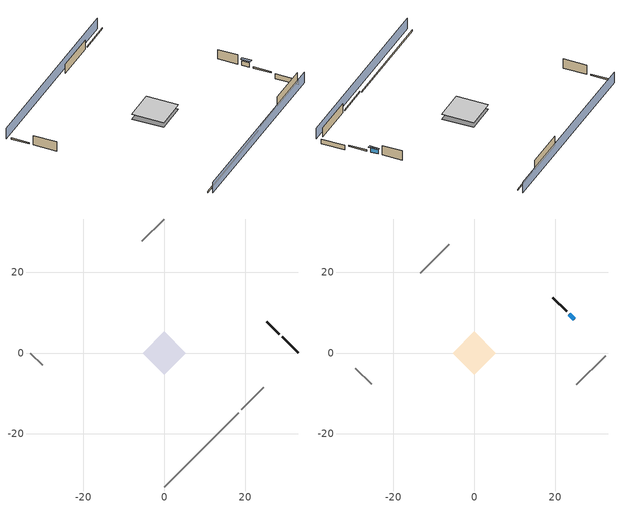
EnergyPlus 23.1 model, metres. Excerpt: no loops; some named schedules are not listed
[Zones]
crawlspace - vented
 floor foundation (Slab1 construction): -5.38,0 0,5.38 5.38,0 0,-5.38 z-0.91
 wall outside (RimJoist1 construction): 28.52,4.67 25.44,7.75 z0.3:0.61
 wall foundation (FoundationWall1 construction): 33.19,0 29.18,4.01 z-0.91:0.3
 wall adiabatic (FoundationWall2 construction): 0,-33.19 18.44,-14.75 z-0.3:0
 wall adiabatic (RimJoist2 construction): 19.1,-14.09 24.66,-8.53 z0.3:0.61
 wall adiabatic (RimJoist3 construction): -33.19,0 -30.11,-3.08 z0.3:0.61
 wall adiabatic (RimJoist4 construction): 0,33.19 -5.56,27.63 z0.3:0.61
living space
 floor to crawlspace - vented (Floor1 construction): -5.38,0 0,5.38 5.38,0 0,-5.38 z0.3
 wall outside (AdiabaticWallConstruction): 24.78,8.4 23.55,9.64 z0.3:1.49
 wall outside (Wall1 construction): 22.89,10.29 19.49,13.7 z0.3:2.74
 wall adiabatic (Wall2 construction): 25.31,-7.87 32.53,-0.66 z0.3:2.74
 wall adiabatic (Wall3 construction): -29.45,-3.74 -25.44,-7.75 z0.3:2.74
 wall adiabatic (Wall4 construction): -6.22,26.97 -13.43,19.75 z0.3:2.74
 window (WindowConstruction): 24.78,8.4 23.55,9.64 z0.3:1.49
 ceiling adiabatic (Floor2 construction): 0,-5.38 5.38,0 0,5.38 -5.38,0 z0.3
shading: 0.86,-34.05 34.05,-0.86 / -0.86,34.05 -34.05,0.86 z0:2.74; 24.78,8.4 23.55,9.64 z0.3:1.49; 23.33,9.85 25,8.19 25.43,8.62 23.77,10.28 z1.8
[Building]
Building 1: Terrain=Suburbs
[Site:Location]
New York-Central Park Observatory-Belevedere Castle_NY_USA: Latitude {deg}=40.7793; Longitude {deg}=-73.9691; Time Zone {hr}=-5; Elevation {m}=40
[Site:GroundTemperature:Deep]
12.4817, 12.4817, 12.4817, 12.4817, 12.4817, 12.4817, 12.4817, 12.4817, 12.4817, 12.4817, 12.4817, 12.4817
[Site:GroundTemperature:Shallow]
7.64675, 5.60199, 5.43824, 6.40858, 10.304, 14.1812, 17.5425, 19.6719, 19.8528, 18.1209, 14.8453, 11.087
[Site:WaterMainsTemperature]
Calculation Method=Schedule; Temperature Schedule=mains temperature schedule
[Material] Roughness=Rough; Thermal Absorptance=0.9
Name | Thickness {m} | Conductivity {W/m-K} | Density {kg/m3} | Specific Heat {J/kg-K} | Solar Absorptance | Visible Absorptance
ceiling stud and cavity | 0.0889 | 1.05181 | 20.9862 | 1087.66 | 0.7 | 0.7
concrete 8.0 in. | 0.2032 | 1.803125 | 2242.8 | 837.4 | 0.7 | 0.7
floor covering | 0.0127 | 0.0433444 | 54.468 | 1339.84 | 0.6 | 0.6
floor stud and cavity | 0.1397 | 0.923637 | 92.3553 | 1139.71 | 0.7 | 0.7
furniture material living space 1 | 0.1524 | 0.115458 | 640.8 | 1214.23 | 0.6 | 0.6
gypsum board | 0.0127 | 0.160291 | 801 | 837.4 | 0.6 | 0.6
gypsum board 1 | 0.00254 | 0.160291 | 801 | 837.4 | 0.6 | 0.6
osb sheathing 0.5 in.; osb sheathing 0.5 in. 1; osb sheathing 0.5 in. 2; osb sheathing 0.5 in. 3; osb sheathing 0.5 in. 4 | 0.0127 | 0.115458 | 512.64 | 1214.23 | 0.7 | 0.7
osb sheathing 0.75 in. | 0.01905 | 0.115458 | 512.64 | 1214.23 | 0.7 | 0.7
rim joist stud and cavity | 0.0508 | 0.177757 | 50.32683 | 1063.81 | 0.7 | 0.7
rim joist stud and cavity 1; rim joist stud and cavity 2; rim joist stud and cavity 3 | 0.0508 | 0.10928 | 50.32683 | 1063.81 | 0.7 | 0.7
soil 0.5 in. | 0.0127 | 1.731 | 1842.3 | 418.7 | 0.7 | 0.7
wall layer 1 | 0.2032 | 0.391406 | 1762.2 | 795.53 | 0.7 | 0.7
wall layer 2; wall layer 3; wall layer 4 | 0.2032 | 0.737216 | 1762.2 | 795.53 | 0.7 | 0.7
wall layer 5 | 0.1524 | 56.523 | 2242.8 | 837.4 | 0.6 | 0.6
wall rigid ins | 0.512978 | 0.029427 | 32.04 | 1214.23 | 0.7 | 0.7
wall stud and cavity | 0.0889 | 0.380278 | 52.3479 | 1209.89 | 0.7 | 0.7
wall stud and cavity 1 | 0.0889 | 0.391764 | 83.0341 | 1211.67 | 0.7 | 0.7
wood siding | 0.0254 | 0.102417 | 544.68 | 1172.36 | 0.7 | 0.7
[WindowMaterial:SimpleGlazingSystem]
WindowMaterial: U-Factor {W/m2-K}=4.76952; Solar Heat Gain Coefficient=0.63
[Construction]
AdiabaticWallConstruction: wood siding, wall rigid ins, wall stud and cavity, gypsum board
Floor1 construction: floor stud and cavity, osb sheathing 0.75 in., floor covering
Floor2 construction: ceiling stud and cavity, gypsum board 1
FoundationWall1 construction: concrete 8.0 in.
FoundationWall2 construction: osb sheathing 0.5 in. 4, wall layer 5
furniture construction living space 1: furniture material living space 1
PartitionWallConstruction: gypsum board, wall stud and cavity 1, gypsum board
RimJoist1 construction: rim joist stud and cavity
RimJoist2 construction: rim joist stud and cavity 1
RimJoist3 construction: rim joist stud and cavity 2
RimJoist4 construction: rim joist stud and cavity 3
Slab1 construction: soil 0.5 in.
Wall1 construction: osb sheathing 0.5 in., wall layer 1, gypsum board
Wall2 construction: osb sheathing 0.5 in. 1, wall layer 2, gypsum board
Wall3 construction: osb sheathing 0.5 in. 2, wall layer 3, gypsum board
Wall4 construction: osb sheathing 0.5 in. 3, wall layer 4, gypsum board
WindowConstruction: WindowMaterial
[Zone] Multiplier=1; Part of Total Floor Area=Yes
Name | Volume {m3}
crawlspace - vented | 70.5656
living space | 141.131
[Space]
Name | Zone
crawlspace - vented 1 | crawlspace - vented
living space 1 | living space
[SurfaceProperty:ExposedFoundationPerimeter]
Slab1: Exposed Perimeter Calculation Method=TotalExposedPerimeter; Total Exposed Perimeter {m}=5.66928
[ZoneInfiltration:DesignFlowRate] Schedule=Always On Discrete
Name | Zone or ZoneList or Space or SpaceList | Design Flow Rate Calculation Method | Air Changes per Hour {1/hr} | Constant Term Coefficient | Temperature Term Coefficient | Velocity Term Coefficient | Velocity Squared Term Coefficient | Design Flow Rate {m3/s}
infil|crawlspace - vented 1 | crawlspace - vented 1 | AirChanges/Hour | 3.33642 | 1 | 0 | 0 | 0
infil flow; natural vent flow; whole house fan flow | living space 1 | Flow/Zone |  |  |  |  |  | 0
[InternalMass] Zone or ZoneList=living space; Space or SpaceList=living space 1
Name | Construction | Surface Area {m2}
furniture mass living space 1 | furniture construction living space 1 | 23.1514
partition wall mass | PartitionWallConstruction | 57.8786
[Lights]
interior lighting: Zone or ZoneList or Space or SpaceList=living space 1; Schedule=lighting_interior; Design Level Calculation Method=LightingLevel; Lighting Level {W}=434.304; Return Air Fraction=0; Fraction Radiant=0.6; Fraction Visible=0.2; Fraction Replaceable=1
[People]
occupants: Zone or ZoneList or Space or SpaceList=living space 1; Number of People Schedule=occupants; Number of People Calculation Method=People; Number of People=2; Fraction Radiant=0.314171; Sensible Heat Fraction=0.56303; Activity Level Schedule=occupants activity schedule; Carbon Dioxide Generation Rate {m3/s-W}=0; Enable ASHRAE 55 Comfort Warnings=No; Mean Radiant Temperature Calculation Type=ZoneAveraged
[ElectricEquipment] Zone or ZoneList or Space or SpaceList=living space 1; Design Level Calculation Method=EquipmentLevel
Name | Schedule | Design Level {W} | Fraction Latent | Fraction Radiant | Fraction Lost
cooking range | cooking_range | 54.4762 | 0.161847 | 0.382892 | 0.2
fridge | fridge | 65.0889 | 0 | 0.6 | 0
fridge 2 | fridge 1 | 65.0889 | 0 | 0.6 | 0
mech vent bath fan 0 | mech vent bath fan 0 schedule | 15 | 0 | 0 | 1
mech vent house fan | mech vent house fan schedule | 0 | 0 | 0 | 1
mech vent house fan cfis | mech vent house fan cfis schedule | 0 | 0 | 0 | 0
mech vent range fan 0 | mech vent range fan 0 schedule | 30 | 0 | 0 | 1
misc plug loads | plug_loads_other | 131.951 | 0.021 | 0.558 | 0.049
whole house fan | Always On Discrete | 0 | 0 | 0 | 1
[OtherEquipment] Zone or ZoneList or Space or SpaceList=living space 1; Design Level Calculation Method=EquipmentLevel
Name | Fuel Type | Schedule | Design Level {W} | Fraction Latent | Fraction Radiant | Fraction Lost
boiler pilot light; water heater EC adjustment | NaturalGas | Always On Discrete | 0.01 | 0 | 0 | 1
cooking range 1 | NaturalGas | cooking_range | 1596.54 | 0.161847 | 0.382892 | 0.2
mech vent house fan latent load equip | None | Always On Discrete | 0 | 1 | 0 | 0
mech vent house fan sensible load equip | None | Always On Discrete | 0 | 0 | 0 | 0
water latent | None | hot_water_fixtures | 126.987 | 1 | 0 | 0
water sensible | None | hot_water_fixtures | -125.151 | 0 | 0.6 | 0
[Foundation:Kiva]
Foundation Kiva 1: Initial Indoor Air Temperature {C}=0.451371; Wall Height Above Grade {m}=0.3048; Wall Depth Below Slab {m}=0.2032
[Foundation:Kiva:Settings]
Soil Conductivity {W/m-K}=1.731; Soil Density {kg/m3}=1842.3; Soil Specific Heat {J/kg-K}=418.7; Ground Solar Absorptivity=0.9; Ground Thermal Absorptivity=0.9; Ground Surface Roughness {m}=0.03; Far-Field Width {m}=40; Deep-Ground Boundary Condition=ZeroFlux; Deep-Ground Depth {m}=40; Minimum Cell Dimension {m}=0.2; Maximum Cell Growth Coefficient=3; Simulation Timestep=Timestep
[Exterior:Lights]
exterior lighting: Schedule=exterior lighting schedule; Design Level {W}=47.4202
[Schedule:File] File=C:/Users/ylou2/Desktop/resstock-3.1.0/national_baseline/run12/run/in.schedules.csv; Rows to Skip at Top=1; Number of Hours of Data=8760; Column Separator=Comma; Interpolate to Timestep=No; Minutes per Item=60; Adjust Schedule for Daylight Savings=Yes
Name | Column Number
lighting_interior | 2
occupants | 1
cooking_range | 4
plug_loads_other | 9
hot_water_fixtures | 13
[Schedule:Constant]
Name | Hourly Value
occupants activity schedule | 117.228
mech vent house fan schedule; mech vent house fan cfis schedule; Always On Discrete | 1
[Schedule:Day:Interval]
fridge allday1; fridge allday12; fridge allday1 1; fridge allday12 1: No, 01:00, 0.610949, 02:00, 0.595675, 03:00, 0.580401, 04:00, 0.565128, 06:00, 0.549854, 07:00, 0.580401, 08:00, 0.610949, 10:00, 0.626223, 12:00, 0.610949, 15:00, 0.641496, 16:00, 0.626223, 17:00, 0.672044, 18:00, 0.733139, 19:00, 0.763686, 20:00, 0.733139, 21:00, 0.717865, 22:00, 0.702591, 23:00, 0.672044, 24:00, 0.626223
fridge allday2; fridge allday2 1: No, 01:00, 0.609489, 02:00, 0.594252, 03:00, 0.579015, 04:00, 0.563777, 06:00, 0.54854, 07:00, 0.579015, 08:00, 0.609489, 10:00, 0.624726, 12:00, 0.609489, 15:00, 0.639964, 16:00, 0.624726, 17:00, 0.670438, 18:00, 0.731387, 19:00, 0.761861, 20:00, 0.731387, 21:00, 0.71615, 22:00, 0.700912, 23:00, 0.670438, 24:00, 0.624726
fridge allday3; fridge allday3 1: No, 01:00, 0.791241, 02:00, 0.77146, 03:00, 0.751679, 04:00, 0.731898, 06:00, 0.712117, 07:00, 0.751679, 08:00, 0.791241, 10:00, 0.811022, 12:00, 0.791241, 15:00, 0.830803, 16:00, 0.811022, 17:00, 0.870365, 18:00, 0.949489, 19:00, 0.989051, 20:00, 0.949489, 21:00, 0.929708, 22:00, 0.909927, 23:00, 0.870365, 24:00, 0.811022
fridge allday6; fridge allday6 1: No, 01:00, 0.8, 02:00, 0.78, 03:00, 0.76, 04:00, 0.74, 06:00, 0.72, 07:00, 0.76, 08:00, 0.8, 10:00, 0.82, 12:00, 0.8, 15:00, 0.84, 16:00, 0.82, 17:00, 0.88, 18:00, 0.96, 19:00, 1, 20:00, 0.96, 21:00, 0.94, 22:00, 0.92, 23:00, 0.88, 24:00, 0.82
fridge allday10; fridge allday10 1: No, 01:00, 0.679562, 02:00, 0.662573, 03:00, 0.645584, 04:00, 0.628595, 06:00, 0.611606, 07:00, 0.645584, 08:00, 0.679562, 10:00, 0.696551, 12:00, 0.679562, 15:00, 0.71354, 16:00, 0.696551, 17:00, 0.747518, 18:00, 0.815474, 19:00, 0.849453, 20:00, 0.815474, 21:00, 0.798485, 22:00, 0.781496, 23:00, 0.747518, 24:00, 0.696551
fridge allday11; fridge allday11 1: No, 01:00, 0.675182, 02:00, 0.658303, 03:00, 0.641423, 04:00, 0.624544, 06:00, 0.607664, 07:00, 0.641423, 08:00, 0.675182, 10:00, 0.692062, 12:00, 0.675182, 15:00, 0.708942, 16:00, 0.692062, 17:00, 0.742701, 18:00, 0.810219, 19:00, 0.843978, 20:00, 0.810219, 21:00, 0.793339, 22:00, 0.77646, 23:00, 0.742701, 24:00, 0.692062
fridge default day; fridge default day 1; mech vent bath fan 0 schedule default day; mech vent range fan 0 schedule default day; exterior lighting schedule default day: No, 24:00, 0
mech vent bath fan 0 schedule allday1: No, 12:00, 0, 13:00, 1, 24:00, 0
mech vent range fan 0 schedule allday1: No, 19:00, 0, 20:00, 1, 24:00, 0
exterior lighting schedule weekday1: No, 05:00, 0.434959, 06:00, 0.349858, 07:00, 0.330947, 08:00, 0.321491, 09:00, 0.312035, 10:00, 0.264757, 11:00, 0.208024, 12:00, 0.141834, 13:00, 0.113467, 15:00, 0.104012, 16:00, 0.113467, 17:00, 0.179657, 18:00, 0.349858, 19:00, 0.463325, 20:00, 0.614615, 21:00, 0.860461, 22:00, 0.99284, 23:00, 0.860461, 24:00, 0.595704
exterior lighting schedule weekday2: No, 05:00, 0.438095, 06:00, 0.352381, 07:00, 0.333333, 08:00, 0.32381, 09:00, 0.314286, 10:00, 0.266667, 11:00, 0.209524, 12:00, 0.142857, 13:00, 0.114286, 15:00, 0.104762, 16:00, 0.114286, 17:00, 0.180952, 18:00, 0.352381, 19:00, 0.466667, 20:00, 0.619048, 21:00, 0.866667, 22:00, 1, 23:00, 0.866667, 24:00, 0.6
exterior lighting schedule weekday3; exterior lighting schedule weekday5: No, 05:00, 0.346085, 06:00, 0.278373, 07:00, 0.263325, 08:00, 0.255802, 09:00, 0.248278, 10:00, 0.21066, 11:00, 0.165519, 12:00, 0.112854, 13:00, 0.090283, 15:00, 0.0827594, 16:00, 0.090283, 17:00, 0.142948, 18:00, 0.278373, 19:00, 0.368656, 20:00, 0.489033, 21:00, 0.684646, 22:00, 0.789976, 23:00, 0.684646, 24:00, 0.473986
exterior lighting schedule weekday4: No, 05:00, 0.344691, 06:00, 0.277251, 07:00, 0.262265, 08:00, 0.254771, 09:00, 0.247278, 10:00, 0.209812, 11:00, 0.164852, 12:00, 0.112399, 13:00, 0.0899193, 15:00, 0.082426, 16:00, 0.0899193, 17:00, 0.142372, 18:00, 0.277251, 19:00, 0.367171, 20:00, 0.487063, 21:00, 0.681888, 22:00, 0.786794, 23:00, 0.681888, 24:00, 0.472076
exterior lighting schedule weekday6; exterior lighting schedule weekday9: No, 05:00, 0.28823, 06:00, 0.231837, 07:00, 0.219305, 08:00, 0.213039, 09:00, 0.206773, 10:00, 0.175444, 11:00, 0.137849, 12:00, 0.093988, 13:00, 0.0751904, 15:00, 0.0689245, 16:00, 0.0751904, 17:00, 0.119051, 18:00, 0.231837, 19:00, 0.307027, 20:00, 0.407281, 21:00, 0.570194, 22:00, 0.657916, 23:00, 0.570194, 24:00, 0.394749
exterior lighting schedule weekday7: No, 05:00, 0.286139, 06:00, 0.230155, 07:00, 0.217714, 08:00, 0.211494, 09:00, 0.205273, 10:00, 0.174171, 11:00, 0.136849, 12:00, 0.0933061, 13:00, 0.0746448, 15:00, 0.0684244, 16:00, 0.0746448, 17:00, 0.118188, 18:00, 0.230155, 19:00, 0.3048, 20:00, 0.404326, 21:00, 0.566057, 22:00, 0.653142, 23:00, 0.566057, 24:00, 0.391885
exterior lighting schedule weekend1: No, 02:00, 0.434959, 04:00, 0.425503, 05:00, 0.434959, 06:00, 0.425503, 07:00, 0.416047, 08:00, 0.38768, 09:00, 0.340402, 10:00, 0.283669, 11:00, 0.226935, 12:00, 0.15129, 13:00, 0.113467, 15:00, 0.104012, 16:00, 0.113467, 17:00, 0.179657, 18:00, 0.359314, 19:00, 0.45387, 20:00, 0.567337, 21:00, 0.784816, 22:00, 0.926651, 23:00, 0.803728, 24:00, 0.557882
exterior lighting schedule weekend2: No, 02:00, 0.438095, 04:00, 0.428571, 05:00, 0.438095, 06:00, 0.428571, 07:00, 0.419048, 08:00, 0.390476, 09:00, 0.342857, 10:00, 0.285714, 11:00, 0.228571, 12:00, 0.152381, 13:00, 0.114286, 15:00, 0.104762, 16:00, 0.114286, 17:00, 0.180952, 18:00, 0.361905, 19:00, 0.457143, 20:00, 0.571429, 21:00, 0.790476, 22:00, 0.933333, 23:00, 0.809524, 24:00, 0.561905
exterior lighting schedule weekend3; exterior lighting schedule weekend5: No, 02:00, 0.346085, 04:00, 0.338561, 05:00, 0.346085, 06:00, 0.338561, 07:00, 0.331038, 08:00, 0.308467, 09:00, 0.270849, 10:00, 0.225707, 11:00, 0.180566, 12:00, 0.120377, 13:00, 0.090283, 15:00, 0.0827594, 16:00, 0.090283, 17:00, 0.142948, 18:00, 0.285896, 19:00, 0.361132, 20:00, 0.451415, 21:00, 0.624457, 22:00, 0.737311, 23:00, 0.639504, 24:00, 0.443891
exterior lighting schedule weekend4: No, 02:00, 0.344691, 04:00, 0.337197, 05:00, 0.344691, 06:00, 0.337197, 07:00, 0.329704, 08:00, 0.307224, 09:00, 0.269758, 10:00, 0.224798, 11:00, 0.179839, 12:00, 0.119892, 13:00, 0.0899193, 15:00, 0.082426, 16:00, 0.0899193, 17:00, 0.142372, 18:00, 0.284744, 19:00, 0.359677, 20:00, 0.449597, 21:00, 0.621942, 22:00, 0.734341, 23:00, 0.636928, 24:00, 0.442103
exterior lighting schedule weekend6; exterior lighting schedule weekend9: No, 02:00, 0.28823, 04:00, 0.281964, 05:00, 0.28823, 06:00, 0.281964, 07:00, 0.275698, 08:00, 0.2569, 09:00, 0.225571, 10:00, 0.187976, 11:00, 0.150381, 12:00, 0.100254, 13:00, 0.0751904, 15:00, 0.0689245, 16:00, 0.0751904, 17:00, 0.119051, 18:00, 0.238103, 19:00, 0.300761, 20:00, 0.375952, 21:00, 0.520067, 22:00, 0.614055, 23:00, 0.532598, 24:00, 0.369686
exterior lighting schedule weekend7: No, 02:00, 0.286139, 04:00, 0.279918, 05:00, 0.286139, 06:00, 0.279918, 07:00, 0.273698, 08:00, 0.255037, 09:00, 0.223935, 10:00, 0.186612, 11:00, 0.14929, 12:00, 0.0995265, 13:00, 0.0746448, 15:00, 0.0684244, 16:00, 0.0746448, 17:00, 0.118188, 18:00, 0.236375, 19:00, 0.298579, 20:00, 0.373224, 21:00, 0.516294, 22:00, 0.6096, 23:00, 0.528734, 24:00, 0.367004
[Schedule:Week:Daily]
fridge Week Rule - Jan1-Jan27: fridge allday1, fridge allday1, fridge allday1, fridge allday1, fridge allday1, fridge allday1, fridge allday1, fridge default day, fridge default day, fridge default day, fridge default day, fridge default day
fridge Week Rule - Jan28-Feb3: fridge allday1, fridge allday1, fridge allday1, fridge allday1, fridge allday2, fridge allday2, fridge allday2, fridge default day, fridge default day, fridge default day, fridge default day, fridge default day
fridge Week Rule - Feb4-Feb24: fridge allday2, fridge allday2, fridge allday2, fridge allday2, fridge allday2, fridge allday2, fridge allday2, fridge default day, fridge default day, fridge default day, fridge default day, fridge default day
fridge Week Rule - Feb25-Mar3: fridge allday2, fridge allday2, fridge allday2, fridge allday2, fridge allday3, fridge allday3, fridge allday3, fridge default day, fridge default day, fridge default day, fridge default day, fridge default day
fridge Week Rule - Mar4-May26: fridge allday3, fridge allday3, fridge allday3, fridge allday3, fridge allday3, fridge allday3, fridge allday3, fridge default day, fridge default day, fridge default day, fridge default day, fridge default day
fridge Week Rule - May27-Jun2: fridge allday3, fridge allday3, fridge allday3, fridge allday3, fridge allday3, fridge allday6, fridge allday6, fridge default day, fridge default day, fridge default day, fridge default day, fridge default day
fridge Week Rule - Jun3-Sep29: fridge allday6, fridge allday6, fridge allday6, fridge allday6, fridge allday6, fridge allday6, fridge allday6, fridge default day, fridge default day, fridge default day, fridge default day, fridge default day
fridge Week Rule - Sep30-Oct6: fridge allday6, fridge allday10, fridge allday10, fridge allday10, fridge allday10, fridge allday10, fridge allday10, fridge default day, fridge default day, fridge default day, fridge default day, fridge default day
fridge Week Rule - Oct7-Oct27: fridge allday10, fridge allday10, fridge allday10, fridge allday10, fridge allday10, fridge allday10, fridge allday10, fridge default day, fridge default day, fridge default day, fridge default day, fridge default day
fridge Week Rule - Oct28-Nov3: fridge allday10, fridge allday10, fridge allday10, fridge allday10, fridge allday11, fridge allday11, fridge allday11, fridge default day, fridge default day, fridge default day, fridge default day, fridge default day
fridge Week Rule - Nov4-Nov24: fridge allday11, fridge allday11, fridge allday11, fridge allday11, fridge allday11, fridge allday11, fridge allday11, fridge default day, fridge default day, fridge default day, fridge default day, fridge default day
fridge Week Rule - Nov25-Dec1: fridge allday11, fridge allday11, fridge allday11, fridge allday11, fridge allday11, fridge allday11, fridge allday12, fridge default day, fridge default day, fridge default day, fridge default day, fridge default day
fridge Week Rule - Dec2-Dec31: fridge allday12, fridge allday12, fridge allday12, fridge allday12, fridge allday12, fridge allday12, fridge allday12, fridge default day, fridge default day, fridge default day, fridge default day, fridge default day
fridge 1 Week Rule - Jan1-Jan27: fridge allday1 1, fridge allday1 1, fridge allday1 1, fridge allday1 1, fridge allday1 1, fridge allday1 1, fridge allday1 1, fridge default day 1, fridge default day 1, fridge default day 1, fridge default day 1, fridge default day 1
fridge 1 Week Rule - Jan28-Feb3: fridge allday1 1, fridge allday1 1, fridge allday1 1, fridge allday1 1, fridge allday2 1, fridge allday2 1, fridge allday2 1, fridge default day 1, fridge default day 1, fridge default day 1, fridge default day 1, fridge default day 1
fridge 1 Week Rule - Feb4-Feb24: fridge allday2 1, fridge allday2 1, fridge allday2 1, fridge allday2 1, fridge allday2 1, fridge allday2 1, fridge allday2 1, fridge default day 1, fridge default day 1, fridge default day 1, fridge default day 1, fridge default day 1
fridge 1 Week Rule - Feb25-Mar3: fridge allday2 1, fridge allday2 1, fridge allday2 1, fridge allday2 1, fridge allday3 1, fridge allday3 1, fridge allday3 1, fridge default day 1, fridge default day 1, fridge default day 1, fridge default day 1, fridge default day 1
fridge 1 Week Rule - Mar4-May26: fridge allday3 1, fridge allday3 1, fridge allday3 1, fridge allday3 1, fridge allday3 1, fridge allday3 1, fridge allday3 1, fridge default day 1, fridge default day 1, fridge default day 1, fridge default day 1, fridge default day 1
fridge 1 Week Rule - May27-Jun2: fridge allday3 1, fridge allday3 1, fridge allday3 1, fridge allday3 1, fridge allday3 1, fridge allday6 1, fridge allday6 1, fridge default day 1, fridge default day 1, fridge default day 1, fridge default day 1, fridge default day 1
fridge 1 Week Rule - Jun3-Sep29: fridge allday6 1, fridge allday6 1, fridge allday6 1, fridge allday6 1, fridge allday6 1, fridge allday6 1, fridge allday6 1, fridge default day 1, fridge default day 1, fridge default day 1, fridge default day 1, fridge default day 1
fridge 1 Week Rule - Sep30-Oct6: fridge allday6 1, fridge allday10 1, fridge allday10 1, fridge allday10 1, fridge allday10 1, fridge allday10 1, fridge allday10 1, fridge default day 1, fridge default day 1, fridge default day 1, fridge default day 1, fridge default day 1
fridge 1 Week Rule - Oct7-Oct27: fridge allday10 1, fridge allday10 1, fridge allday10 1, fridge allday10 1, fridge allday10 1, fridge allday10 1, fridge allday10 1, fridge default day 1, fridge default day 1, fridge default day 1, fridge default day 1, fridge default day 1
fridge 1 Week Rule - Oct28-Nov3: fridge allday10 1, fridge allday10 1, fridge allday10 1, fridge allday10 1, fridge allday11 1, fridge allday11 1, fridge allday11 1, fridge default day 1, fridge default day 1, fridge default day 1, fridge default day 1, fridge default day 1
fridge 1 Week Rule - Nov4-Nov24: fridge allday11 1, fridge allday11 1, fridge allday11 1, fridge allday11 1, fridge allday11 1, fridge allday11 1, fridge allday11 1, fridge default day 1, fridge default day 1, fridge default day 1, fridge default day 1, fridge default day 1
fridge 1 Week Rule - Nov25-Dec1: fridge allday11 1, fridge allday11 1, fridge allday11 1, fridge allday11 1, fridge allday11 1, fridge allday11 1, fridge allday12 1, fridge default day 1, fridge default day 1, fridge default day 1, fridge default day 1, fridge default day 1
fridge 1 Week Rule - Dec2-Dec31: fridge allday12 1, fridge allday12 1, fridge allday12 1, fridge allday12 1, fridge allday12 1, fridge allday12 1, fridge allday12 1, fridge default day 1, fridge default day 1, fridge default day 1, fridge default day 1, fridge default day 1
mech vent bath fan 0 schedule Week Rule - Jan1-Dec31: mech vent bath fan 0 schedule allday1, mech vent bath fan 0 schedule allday1, mech vent bath fan 0 schedule allday1, mech vent bath fan 0 schedule allday1, mech vent bath fan 0 schedule allday1, mech vent bath fan 0 schedule allday1, mech vent bath fan 0 schedule allday1, mech vent bath fan 0 schedule default day, mech vent bath fan 0 schedule default day, mech vent bath fan 0 schedule default day, mech vent bath fan 0 schedule default day, mech vent bath fan 0 schedule default day
mech vent range fan 0 schedule Week Rule - Jan1-Dec31: mech vent range fan 0 schedule allday1, mech vent range fan 0 schedule allday1, mech vent range fan 0 schedule allday1, mech vent range fan 0 schedule allday1, mech vent range fan 0 schedule allday1, mech vent range fan 0 schedule allday1, mech vent range fan 0 schedule allday1, mech vent range fan 0 schedule default day, mech vent range fan 0 schedule default day, mech vent range fan 0 schedule default day, mech vent range fan 0 schedule default day, mech vent range fan 0 schedule default day
exterior lighting schedule Week Rule - Jan1-Jan6: exterior lighting schedule weekday1, exterior lighting schedule weekday1, exterior lighting schedule weekday1, exterior lighting schedule weekday1, exterior lighting schedule weekday1, exterior lighting schedule weekday1, exterior lighting schedule weekend1, exterior lighting schedule default day, exterior lighting schedule default day, exterior lighting schedule default day, exterior lighting schedule default day, exterior lighting schedule default day
exterior lighting schedule Week Rule - Jan7-Jan27: exterior lighting schedule weekend1, exterior lighting schedule weekday1, exterior lighting schedule weekday1, exterior lighting schedule weekday1, exterior lighting schedule weekday1, exterior lighting schedule weekday1, exterior lighting schedule weekend1, exterior lighting schedule default day, exterior lighting schedule default day, exterior lighting schedule default day, exterior lighting schedule default day, exterior lighting schedule default day
exterior lighting schedule Week Rule - Jan28-Feb3: exterior lighting schedule weekend1, exterior lighting schedule weekday1, exterior lighting schedule weekday1, exterior lighting schedule weekday1, exterior lighting schedule weekday2, exterior lighting schedule weekday2, exterior lighting schedule weekend2, exterior lighting schedule default day, exterior lighting schedule default day, exterior lighting schedule default day, exterior lighting schedule default day, exterior lighting schedule default day
exterior lighting schedule Week Rule - Feb4-Feb24: exterior lighting schedule weekend2, exterior lighting schedule weekday2, exterior lighting schedule weekday2, exterior lighting schedule weekday2, exterior lighting schedule weekday2, exterior lighting schedule weekday2, exterior lighting schedule weekend2, exterior lighting schedule default day, exterior lighting schedule default day, exterior lighting schedule default day, exterior lighting schedule default day, exterior lighting schedule default day
exterior lighting schedule Week Rule - Feb25-Mar3: exterior lighting schedule weekend2, exterior lighting schedule weekday2, exterior lighting schedule weekday2, exterior lighting schedule weekday2, exterior lighting schedule weekday3, exterior lighting schedule weekday3, exterior lighting schedule weekend3, exterior lighting schedule default day, exterior lighting schedule default day, exterior lighting schedule default day, exterior lighting schedule default day, exterior lighting schedule default day
exterior lighting schedule Week Rule - Mar4-Mar31: exterior lighting schedule weekend3, exterior lighting schedule weekday3, exterior lighting schedule weekday3, exterior lighting schedule weekday3, exterior lighting schedule weekday3, exterior lighting schedule weekday3, exterior lighting schedule weekend3, exterior lighting schedule default day, exterior lighting schedule default day, exterior lighting schedule default day, exterior lighting schedule default day, exterior lighting schedule default day
exterior lighting schedule Week Rule - Apr1-Apr28: exterior lighting schedule weekend4, exterior lighting schedule weekday4, exterior lighting schedule weekday4, exterior lighting schedule weekday4, exterior lighting schedule weekday4, exterior lighting schedule weekday4, exterior lighting schedule weekend4, exterior lighting schedule default day, exterior lighting schedule default day, exterior lighting schedule default day, exterior lighting schedule default day, exterior lighting schedule default day
exterior lighting schedule Week Rule - Apr29-May5: exterior lighting schedule weekend4, exterior lighting schedule weekday4, exterior lighting schedule weekday5, exterior lighting schedule weekday5, exterior lighting schedule weekday5, exterior lighting schedule weekday5, exterior lighting schedule weekend5, exterior lighting schedule default day, exterior lighting schedule default day, exterior lighting schedule default day, exterior lighting schedule default day, exterior lighting schedule default day
exterior lighting schedule Week Rule - May6-May26: exterior lighting schedule weekend5, exterior lighting schedule weekday5, exterior lighting schedule weekday5, exterior lighting schedule weekday5, exterior lighting schedule weekday5, exterior lighting schedule weekday5, exterior lighting schedule weekend5, exterior lighting schedule default day, exterior lighting schedule default day, exterior lighting schedule default day, exterior lighting schedule default day, exterior lighting schedule default day
exterior lighting schedule Week Rule - May27-Jun2: exterior lighting schedule weekend5, exterior lighting schedule weekday5, exterior lighting schedule weekday5, exterior lighting schedule weekday5, exterior lighting schedule weekday5, exterior lighting schedule weekday6, exterior lighting schedule weekend6, exterior lighting schedule default day, exterior lighting schedule default day, exterior lighting schedule default day, exterior lighting schedule default day, exterior lighting schedule default day
exterior lighting schedule Week Rule - Jun3-Jun30: exterior lighting schedule weekend6, exterior lighting schedule weekday6, exterior lighting schedule weekday6, exterior lighting schedule weekday6, exterior lighting schedule weekday6, exterior lighting schedule weekday6, exterior lighting schedule weekend6, exterior lighting schedule default day, exterior lighting schedule default day, exterior lighting schedule default day, exterior lighting schedule default day, exterior lighting schedule default day
exterior lighting schedule Week Rule - Jul1-Aug25: exterior lighting schedule weekend7, exterior lighting schedule weekday7, exterior lighting schedule weekday7, exterior lighting schedule weekday7, exterior lighting schedule weekday7, exterior lighting schedule weekday7, exterior lighting schedule weekend7, exterior lighting schedule default day, exterior lighting schedule default day, exterior lighting schedule default day, exterior lighting schedule default day, exterior lighting schedule default day
exterior lighting schedule Week Rule - Aug26-Sep1: exterior lighting schedule weekend7, exterior lighting schedule weekday7, exterior lighting schedule weekday7, exterior lighting schedule weekday7, exterior lighting schedule weekday7, exterior lighting schedule weekday7, exterior lighting schedule weekend9, exterior lighting schedule default day, exterior lighting schedule default day, exterior lighting schedule default day, exterior lighting schedule default day, exterior lighting schedule default day
exterior lighting schedule Week Rule - Sep2-Sep29: exterior lighting schedule weekend9, exterior lighting schedule weekday9, exterior lighting schedule weekday9, exterior lighting schedule weekday9, exterior lighting schedule weekday9, exterior lighting schedule weekday9, exterior lighting schedule weekend9, exterior lighting schedule default day, exterior lighting schedule default day, exterior lighting schedule default day, exterior lighting schedule default day, exterior lighting schedule default day
exterior lighting schedule Week Rule - Sep30-Oct6: exterior lighting schedule weekend9, exterior lighting schedule weekday10, exterior lighting schedule weekday10, exterior lighting schedule weekday10, exterior lighting schedule weekday10, exterior lighting schedule weekday10, exterior lighting schedule weekend10, exterior lighting schedule default day, exterior lighting schedule default day, exterior lighting schedule default day, exterior lighting schedule default day, exterior lighting schedule default day
exterior lighting schedule Week Rule - Oct7-Oct27: exterior lighting schedule weekend10, exterior lighting schedule weekday10, exterior lighting schedule weekday10, exterior lighting schedule weekday10, exterior lighting schedule weekday10, exterior lighting schedule weekday10, exterior lighting schedule weekend10, exterior lighting schedule default day, exterior lighting schedule default day, exterior lighting schedule default day, exterior lighting schedule default day, exterior lighting schedule default day
exterior lighting schedule Week Rule - Oct28-Nov3: exterior lighting schedule weekend10, exterior lighting schedule weekday10, exterior lighting schedule weekday10, exterior lighting schedule weekday10, exterior lighting schedule weekday11, exterior lighting schedule weekday11, exterior lighting schedule weekend11, exterior lighting schedule default day, exterior lighting schedule default day, exterior lighting schedule default day, exterior lighting schedule default day, exterior lighting schedule default day
exterior lighting schedule Week Rule - Nov4-Nov24: exterior lighting schedule weekend11, exterior lighting schedule weekday11, exterior lighting schedule weekday11, exterior lighting schedule weekday11, exterior lighting schedule weekday11, exterior lighting schedule weekday11, exterior lighting schedule weekend11, exterior lighting schedule default day, exterior lighting schedule default day, exterior lighting schedule default day, exterior lighting schedule default day, exterior lighting schedule default day
exterior lighting schedule Week Rule - Nov25-Dec1: exterior lighting schedule weekend11, exterior lighting schedule weekday11, exterior lighting schedule weekday11, exterior lighting schedule weekday11, exterior lighting schedule weekday11, exterior lighting schedule weekday11, exterior lighting schedule weekend12, exterior lighting schedule default day, exterior lighting schedule default day, exterior lighting schedule default day, exterior lighting schedule default day, exterior lighting schedule default day
exterior lighting schedule Week Rule - Dec2-Dec31: exterior lighting schedule weekend12, exterior lighting schedule weekday12, exterior lighting schedule weekday12, exterior lighting schedule weekday12, exterior lighting schedule weekday12, exterior lighting schedule weekday12, exterior lighting schedule weekend12, exterior lighting schedule default day, exterior lighting schedule default day, exterior lighting schedule default day, exterior lighting schedule default day, exterior lighting schedule default day
[Schedule:Year]
fridge: fridge Week Rule - Jan1-Jan27, 1, 1, 1, 27, fridge Week Rule - Jan28-Feb3, 1, 28, 2, 3, fridge Week Rule - Feb4-Feb24, 2, 4, 2, 24, fridge Week Rule - Feb25-Mar3, 2, 25, 3, 3, fridge Week Rule - Mar4-May26, 3, 4, 5, 26, fridge Week Rule - May27-Jun2, 5, 27, 6, 2, fridge Week Rule - Jun3-Sep29, 6, 3, 9, 29, fridge Week Rule - Sep30-Oct6, 9, 30, 10, 6, fridge Week Rule - Oct7-Oct27, 10, 7, 10, 27, fridge Week Rule - Oct28-Nov3, 10, 28, 11, 3, fridge Week Rule - Nov4-Nov24, 11, 4, 11, 24, fridge Week Rule - Nov25-Dec1, 11, 25, 12, 1, fridge Week Rule - Dec2-Dec31, 12, 2, 12, 31
fridge 1: fridge 1 Week Rule - Jan1-Jan27, 1, 1, 1, 27, fridge 1 Week Rule - Jan28-Feb3, 1, 28, 2, 3, fridge 1 Week Rule - Feb4-Feb24, 2, 4, 2, 24, fridge 1 Week Rule - Feb25-Mar3, 2, 25, 3, 3, fridge 1 Week Rule - Mar4-May26, 3, 4, 5, 26, fridge 1 Week Rule - May27-Jun2, 5, 27, 6, 2, fridge 1 Week Rule - Jun3-Sep29, 6, 3, 9, 29, fridge 1 Week Rule - Sep30-Oct6, 9, 30, 10, 6, fridge 1 Week Rule - Oct7-Oct27, 10, 7, 10, 27, fridge 1 Week Rule - Oct28-Nov3, 10, 28, 11, 3, fridge 1 Week Rule - Nov4-Nov24, 11, 4, 11, 24, fridge 1 Week Rule - Nov25-Dec1, 11, 25, 12, 1, fridge 1 Week Rule - Dec2-Dec31, 12, 2, 12, 31
mech vent bath fan 0 schedule: mech vent bath fan 0 schedule Week Rule - Jan1-Dec31, 1, 1, 12, 31
mech vent range fan 0 schedule: mech vent range fan 0 schedule Week Rule - Jan1-Dec31, 1, 1, 12, 31
exterior lighting schedule: exterior lighting schedule Week Rule - Jan1-Jan6, 1, 1, 1, 6, exterior lighting schedule Week Rule - Jan7-Jan27, 1, 7, 1, 27, exterior lighting schedule Week Rule - Jan28-Feb3, 1, 28, 2, 3, exterior lighting schedule Week Rule - Feb4-Feb24, 2, 4, 2, 24, exterior lighting schedule Week Rule - Feb25-Mar3, 2, 25, 3, 3, exterior lighting schedule Week Rule - Mar4-Mar31, 3, 4, 3, 31, exterior lighting schedule Week Rule - Apr1-Apr28, 4, 1, 4, 28, exterior lighting schedule Week Rule - Apr29-May5, 4, 29, 5, 5, exterior lighting schedule Week Rule - May6-May26, 5, 6, 5, 26, exterior lighting schedule Week Rule - May27-Jun2, 5, 27, 6, 2, exterior lighting schedule Week Rule - Jun3-Jun30, 6, 3, 6, 30, exterior lighting schedule Week Rule - Jul1-Aug25, 7, 1, 8, 25, exterior lighting schedule Week Rule - Aug26-Sep1, 8, 26, 9, 1, exterior lighting schedule Week Rule - Sep2-Sep29, 9, 2, 9, 29, exterior lighting schedule Week Rule - Sep30-Oct6, 9, 30, 10, 6, exterior lighting schedule Week Rule - Oct7-Oct27, 10, 7, 10, 27, exterior lighting schedule Week Rule - Oct28-Nov3, 10, 28, 11, 3, exterior lighting schedule Week Rule - Nov4-Nov24, 11, 4, 11, 24, exterior lighting schedule Week Rule - Nov25-Dec1, 11, 25, 12, 1, exterior lighting schedule Week Rule - Dec2-Dec31, 12, 2, 12, 31
[Schedule:Compact]
mains temperature schedule: Through: 01/01, For: AllDays, Until: 24:00, 10.4983, Through: 01/02, For: AllDays, Until: 24:00, 10.4278, Through: 01/03, For: AllDays, Until: 24:00, 10.3589, Through: 01/04, For: AllDays, Until: 24:00, 10.2911, Through: 01/05, For: AllDays, Until: 24:00, 10.2256, Through: 01/06, For: AllDays, Until: 24:00, 10.1611, Through: 01/07, For: AllDays, Until: 24:00, 10.0989, Through: 01/08, For: AllDays, Until: 24:00, 10.0378, Through: 01/09, For: AllDays, Until: 24:00, 9.97889, Through: 01/10, For: AllDays, Until: 24:00, 9.92167, Through: 01/11, For: AllDays, Until: 24:00, 9.86611, Through: 01/12, For: AllDays, Until: 24:00, 9.81222, Through: 01/13, For: AllDays, Until: 24:00, 9.76, Through: 01/14, For: AllDays, Until: 24:00, 9.70944, Through: 01/15, For: AllDays, Until: 24:00, 9.66111, Through: 01/16, For: AllDays, Until: 24:00, 9.61444, Through: 01/17, For: AllDays, Until: 24:00, 9.57, Through: 01/18, For: AllDays, Until: 24:00, 9.52667, Through: 01/19, For: AllDays, Until: 24:00, 9.48556, Through: 01/20, For: AllDays, Until: 24:00, 9.44667, Through: 01/21, For: AllDays, Until: 24:00, 9.40889, Through: 01/22, For: AllDays, Until: 24:00, 9.37389, Through: 01/23, For: AllDays, Until: 24:00, 9.34, Through: 01/24, For: AllDays, Until: 24:00, 9.30833, Through: 01/25, For: AllDays, Until: 24:00, 9.27889, Through: 01/26, For: AllDays, Until: 24:00, 9.25111, Through: 01/27, For: AllDays, Until: 24:00, 9.225, Through: 01/28, For: AllDays, Until: 24:00, 9.20111, Through: 01/29, For: AllDays, Until: 24:00, 9.17944, Through: 01/30, For: AllDays, Until: 24:00, 9.15944, Through: 01/31, For: AllDays, Until: 24:00, 9.14167, Through: 02/01, For: AllDays, Until: 24:00, 9.12556, Through: 02/02, For: AllDays, Until: 24:00, 9.11167, Through: 02/03, For: AllDays, Until: 24:00, 9.09944, Through: 02/04, For: AllDays, Until: 24:00, 9.08944, Through: 02/05, For: AllDays, Until: 24:00, 9.08111, Through: 02/06, For: AllDays, Until: 24:00, 9.07556, Through: 02/07, For: AllDays, Until: 24:00, 9.07111, Through: 02/08, For: AllDays, Until: 24:00, 9.06944, Through: 02/09, For: AllDays, Until: 24:00, 9.06889, Through: 02/10, For: AllDays, Until: 24:00, 9.07111, Through: 02/11, For: AllDays, Until: 24:00, 9.075, Through: 02/12, For: AllDays, Until: 24:00, 9.08111, Through: 02/13, For: AllDays, Until: 24:00, 9.08889, Through: 02/14, For: AllDays, Until: 24:00, 9.09889, Through: 02/15, For: AllDays, Until: 24:00, 9.11056, Through: 02/16, For: AllDays, Until: 24:00, 9.12444, Through: 02/17, For: AllDays, Until: 24:00, 9.14056, Through: 02/18, For: AllDays, Until: 24:00, 9.15833, Through: 02/19, For: AllDays, Until: 24:00, 9.17778, Through: 02/20, For: AllDays, Until: 24:00, 9.2, Through: 02/21, For: AllDays, Until: 24:00, 9.22333, Through: 02/22, For: AllDays, Until: 24:00, 9.24944, Through: 02/23, For: AllDays, Until: 24:00, 9.27667, Through: 02/24, For: AllDays, Until: 24:00, 9.30667, Through: 02/25, For: AllDays, Until: 24:00, 9.33778, Through: 02/26, For: AllDays, Until: 24:00, 9.37111, Through: 02/27, For: AllDays, Until: 24:00, 9.40667, Through: 02/28, For: AllDays, Until: 24:00, 9.44389, Through: 03/01, For: AllDays, Until: 24:00, 9.48278, Through: 03/02, For: AllDays, Until: 24:00, 9.52389, Through: 03/03, For: AllDays, Until: 24:00, 9.56667, Through: 03/04, For: AllDays, Until: 24:00, 9.61167, Through: 03/05, For: AllDays, Until: 24:00, 9.65833, Through: 03/06, For: AllDays, Until: 24:00, 9.70667, Through: 03/07, For: AllDays, Until: 24:00, 9.75667, Through: 03/08, For: AllDays, Until: 24:00, 9.80833, Through: 03/09, For: AllDays, Until: 24:00, 9.86222, Through: 03/10, For: AllDays, Until: 24:00, 9.91778, Through: 03/11, For: AllDays, Until: 24:00, 9.975, Through: 03/12, For: AllDays, Until: 24:00, 10.0339, Through: 03/13, For: AllDays, Until: 24:00, 10.095, Through: 03/14, For: AllDays, Until: 24:00, 10.1572, Through: 03/15, For: AllDays, Until: 24:00, 10.2211, Through: 03/16, For: AllDays, Until: 24:00, 10.2872, Through: 03/17, For: AllDays, Until: 24:00, 10.3544, Through: 03/18, For: AllDays, Until: 24:00, 10.4233, Through: 03/19, For: AllDays, Until: 24:00, 10.4939, Through: 03/20, For: AllDays, Until: 24:00, 10.5661, Through: 03/21, For: AllDays, Until: 24:00, 10.6394, Through: 03/22, For: AllDays, Until: 24:00, 10.715, Through: 03/23, For: AllDays, Until: 24:00, 10.7917, Through: 03/24, For: AllDays, Until: 24:00, 10.87, Through: 03/25, For: AllDays, Until: 24:00, 10.9494, Through: 03/26, For: AllDays, Until: 24:00, 11.0306, Through: 03/27, For: AllDays, Until: 24:00, 11.1133, Through: 03/28, For: AllDays, Until: 24:00, 11.1972, Through: 03/29, For: AllDays, Until: 24:00, 11.2828, Through: 03/30, For: AllDays, Until: 24:00, 11.3694, Through: 03/31, For: AllDays, Until: 24:00, 11.4572, Through: 04/01, For: AllDays, Until: 24:00, 11.5467, Through: 04/02, For: AllDays, Until: 24:00, 11.6372, Through: 04/03, For: AllDays, Until: 24:00, 11.7289, Through: 04/04, For: AllDays, Until: 24:00, 11.8217, Through: 04/05, For: AllDays, Until: 24:00, 11.9161, Through: 04/06, For: AllDays, Until: 24:00, 12.0111, Through: 04/07, For: AllDays, Until: 24:00, 12.1078, Through: 04/08, For: AllDays, Until: 24:00, 12.205, Through: 04/09, For: AllDays, Until: 24:00, 12.3039, Through: 04/10, For: AllDays, Until: 24:00, 12.4033, Through: 04/11, For: AllDays, Until: 24:00, 12.5039, Through: 04/12, For: AllDays, Until: 24:00, 12.6056, Through: 04/13, For: AllDays, Until: 24:00, 12.7083, Through: 04/14, For: AllDays, Until: 24:00, 12.8117, Through: 04/15, For: AllDays, Until: 24:00, 12.9161, Through: 04/16, For: AllDays, Until: 24:00, 13.0217, Through: 04/17, For: AllDays, Until: 24:00, 13.1272, Through: 04/18, For: AllDays, Until: 24:00, 13.2344, Through: 04/19, For: AllDays, Until: 24:00, 13.3422, Through: 04/20, For: AllDays, Until: 24:00, 13.4506, Through: 04/21, For: AllDays, Until: 24:00, 13.5594, Through: 04/22, For: AllDays, Until: 24:00, 13.6694, Through: 04/23, For: AllDays, Until: 24:00, 13.7794, Through: 04/24, For: AllDays, Until: 24:00, 13.8906, Through: 04/25, For: AllDays, Until: 24:00, 14.0022, Through: 04/26, For: AllDays, Until: 24:00, 14.1144, Through: 04/27, For: AllDays, Until: 24:00, 14.2267, Through: 04/28, For: AllDays, Until: 24:00, 14.34, Through: 04/29, For: AllDays, Until: 24:00, 14.4533, Through: 04/30, For: AllDays, Until: 24:00, 14.5672, Through: 05/01, For: AllDays, Until: 24:00, 14.6817, Through: 05/02, For: AllDays, Until: 24:00, 14.7961, Through: 05/03, For: AllDays, Until: 24:00, 14.9111, Through: 05/04, For: AllDays, Until: 24:00, 15.0261, Through: 05/05, For: AllDays, Until: 24:00, 15.1417, Through: 05/06, For: AllDays, Until: 24:00, 15.2572, Through: 05/07, For: AllDays, Until: 24:00, 15.3728, Through: 05/08, For: AllDays, Until: 24:00, 15.4889, Through: 05/09, For: AllDays, Until: 24:00, 15.605, Through: 05/10, For: AllDays, Until: 24:00, 15.7211, Through: 05/11, For: AllDays, Until: 24:00, 15.8372, Through: 05/12, For: AllDays, Until: 24:00, 15.9533, Through: 05/13, For: AllDays, Until: 24:00, 16.0694, Through: 05/14, For: AllDays, Until: 24:00, 16.185, Through: 05/15, For: AllDays, Until: 24:00, 16.3011, Through: 05/16, For: AllDays, Until: 24:00, 16.4167, Through: 05/17, For: AllDays, Until: 24:00, 16.5322, Through: 05/18, For: AllDays, Until: 24:00, 16.6478, Through: 05/19, For: AllDays, Until: 24:00, 16.7628, Through: 05/20, For: AllDays, Until: 24:00, 16.8772, Through: 05/21, For: AllDays, Until: 24:00, 16.9922, Through: 05/22, For: AllDays, Until: 24:00, 17.1061, Through: 05/23, For: AllDays, Until: 24:00, 17.22, Through: 05/24, For: AllDays, Until: 24:00, 17.3333, Through: 05/25, For: AllDays, Until: 24:00, 17.4461, Through: 05/26, For: AllDays, Until: 24:00, 17.5583, Through: 05/27, For: AllDays, Until: 24:00, 17.6706, Through: 05/28, For: AllDays, Until: 24:00, 17.7817, Through: 05/29, For: AllDays, Until: 24:00, 17.8922, Through: 05/30, For: AllDays, Until: 24:00, 18.0028, Through: 05/31, For: AllDays, Until: 24:00, 18.1122, Through: 06/01, For: AllDays, Until: 24:00, 18.2211, Through: 06/02, For: AllDays, Until: 24:00, 18.3289, Through: 06/03, For: AllDays, Until: 24:00, 18.4361, Through: 06/04, For: AllDays, Until: 24:00, 18.5428, Through: 06/05, For: AllDays, Until: 24:00, 18.6489, Through: 06/06, For: AllDays, Until: 24:00, 18.7539, Through: 06/07, For: AllDays, Until: 24:00, 18.8578, Through: 06/08, For: AllDays, Until: 24:00, 18.9611, Through: 06/09, For: AllDays, Until: 24:00, 19.0633, Through: 06/10, For: AllDays, Until: 24:00, 19.1644, Through: 06/11, For: AllDays, Until: 24:00, 19.2644, Through: 06/12, For: AllDays, Until: 24:00, 19.3639, Through: 06/13, For: AllDays, Until: 24:00, 19.4622, Through: 06/14, For: AllDays, Until: 24:00, 19.5594, Through: 06/15, For: AllDays, Until: 24:00, 19.655, Through: 06/16, For: AllDays, Until: 24:00, 19.75, Through: 06/17, For: AllDays, Until: 24:00, 19.8439, Through: 06/18, For: AllDays, Until: 24:00, 19.9361, Through: 06/19, For: AllDays, Until: 24:00, 20.0278, Through: 06/20, For: AllDays, Until: 24:00, 20.1178, Through: 06/21, For: AllDays, Until: 24:00, 20.2067, Through: 06/22, For: AllDays, Until: 24:00, 20.2939, Through: 06/23, For: AllDays, Until: 24:00, 20.38, Through: 06/24, For: AllDays, Until: 24:00, 20.465, Through: 06/25, For: AllDays, Until: 24:00, 20.5483, Through: 06/26, For: AllDays, Until: 24:00, 20.6306, Through: 06/27, For: AllDays, Until: 24:00, 20.7111, Through: 06/28, For: AllDays, Until: 24:00, 20.79, Through: 06/29, For: AllDays, Until: 24:00, 20.8678, Through: 06/30, For: AllDays, Until: 24:00, 20.9439, Through: 07/01, For: AllDays, Until: 24:00, 21.0183, Through: 07/02, For: AllDays, Until: 24:00, 21.0917, Through: 07/03, For: AllDays, Until: 24:00, 21.1633, Through: 07/04, For: AllDays, Until: 24:00, 21.2333, Through: 07/05, For: AllDays, Until: 24:00, 21.3017, Through: 07/06, For: AllDays, Until: 24:00, 21.3683, Through: 07/07, For: AllDays, Until: 24:00, 21.4333, Through: 07/08, For: AllDays, Until: 24:00, 21.4967, Through: 07/09, For: AllDays, Until: 24:00, 21.5583, Through: 07/10, For: AllDays, Until: 24:00, 21.6183, Through: 07/11, For: AllDays, Until: 24:00, 21.6767, Through: 07/12, For: AllDays, Until: 24:00, 21.7333, Through: 07/13, For: AllDays, Until: 24:00, 21.7883, Through: 07/14, For: AllDays, Until: 24:00, 21.8417, Through: 07/15, For: AllDays, Until: 24:00, 21.8928, Through: 07/16, For: AllDays, Until: 24:00, 21.9422, Through: 07/17, For: AllDays, Until: 24:00, 21.99, Through: 07/18, For: AllDays, Until: 24:00, 22.0356, Through: 07/19, For: AllDays, Until: 24:00, 22.0794, Through: 07/20, For: AllDays, Until: 24:00, 22.1217, Through: 07/21, For: AllDays, Until: 24:00, 22.1622, Through: 07/22, For: AllDays, Until: 24:00, 22.2006, Through: 07/23, For: AllDays, Until: 24:00, 22.2372, Through: 07/24, For: AllDays, Until: 24:00, 22.2717, Through: 07/25, For: AllDays, Until: 24:00, 22.3044, Through: 07/26, For: AllDays, Until: 24:00, 22.335, Through: 07/27, For: AllDays, Until: 24:00, 22.3639, Through: 07/28, For: AllDays, Until: 24:00, 22.3911, Through: 07/29, For: AllDays, Until: 24:00, 22.4156, Through: 07/30, For: AllDays, Until: 24:00, 22.4389, Through: 07/31, For: AllDays, Until: 24:00, 22.46, Through: 08/01, For: AllDays, Until: 24:00, 22.4789, Through: 08/02, For: AllDays, Until: 24:00, 22.4961, Through: 08/03, For: AllDays, Until: 24:00, 22.5111, Through: 08/04, For: AllDays, Until: 24:00, 22.5244, Through: 08/05, For: AllDays, Until: 24:00, 22.5356, Through: 08/06, For: AllDays, Until: 24:00, 22.5444, Through: 08/07, For: AllDays, Until: 24:00, 22.5517, Through: 08/08, For: AllDays, Until: 24:00, 22.5567, Through: 08/09, For: AllDays, Until: 24:00, 22.56, Through: 08/10, For: AllDays, Until: 24:00, 22.5611, Through: 08/11, For: AllDays, Until: 24:00, 22.5606, Through: 08/12, For: AllDays, Until: 24:00, 22.5578, Through: 08/13, For: AllDays, Until: 24:00, 22.5528, Through: 08/14, For: AllDays, Until: 24:00, 22.5461, Through: 08/15, For: AllDays, Until: 24:00, 22.5372, Through: 08/16, For: AllDays, Until: 24:00, 22.5261, Through: 08/17, For: AllDays, Until: 24:00, 22.5133, Through: 08/18, For: AllDays, Until: 24:00, 22.4989, Through: 08/19, For: AllDays, Until: 24:00, 22.4822, Through: 08/20, For: AllDays, Until: 24:00, 22.4633, Through: 08/21, For: AllDays, Until: 24:00, 22.4428, Through: 08/22, For: AllDays, Until: 24:00, 22.42, Through: 08/23, For: AllDays, Until: 24:00, 22.3956, Through: 08/24, For: AllDays, Until: 24:00, 22.3689, Through: 08/25, For: AllDays, Until: 24:00, 22.3406, Through: 08/26, For: AllDays, Until: 24:00, 22.31, Through: 08/27, For: AllDays, Until: 24:00, 22.2778, Through: 08/28, For: AllDays, Until: 24:00, 22.2433, Through: 08/29, For: AllDays, Until: 24:00, 22.2072, Through: 08/30, For: AllDays, Until: 24:00, 22.1689, Through: 08/31, For: AllDays, Until: 24:00, 22.1289, Through: 09/01, For: AllDays, Until: 24:00, 22.0872, Through: 09/02, For: AllDays, Until: 24:00, 22.0439, Through: 09/03, For: AllDays, Until: 24:00, 21.9983, Through: 09/04, For: AllDays, Until: 24:00, 21.9506, Through: 09/05, For: AllDays, Until: 24:00, 21.9017, Through: 09/06, For: AllDays, Until: 24:00, 21.8506, Through: 09/07, For: AllDays, Until: 24:00, 21.7978, Through: 09/08, For: AllDays, Until: 24:00, 21.7433, Through: 09/09, For: AllDays, Until: 24:00, 21.6872, Through: 09/10, For: AllDays, Until: 24:00, 21.6289, Through: 09/11, For: AllDays, Until: 24:00, 21.5694, Through: 09/12, For: AllDays, Until: 24:00, 21.5078, Through: 09/13, For: AllDays, Until: 24:00, 21.445, Through: 09/14, For: AllDays, Until: 24:00, 21.38, Through: 09/15, For: AllDays, Until: 24:00, 21.3133, Through: 09/16, For: AllDays, Until: 24:00, 21.2456, Through: 09/17, For: AllDays, Until: 24:00, 21.1756, Through: 09/18, For: AllDays, Until: 24:00, 21.1044, Through: 09/19, For: AllDays, Until: 24:00, 21.0317, Through: 09/20, For: AllDays, Until: 24:00, 20.9572, Through: 09/21, For: AllDays, Until: 24:00, 20.8811, Through: 09/22, For: AllDays, Until: 24:00, 20.8039, Through: 09/23, For: AllDays, Until: 24:00, 20.725, Through: 09/24, For: AllDays, Until: 24:00, 20.6444, Through: 09/25, For: AllDays, Until: 24:00, 20.5628, Through: 09/26, For: AllDays, Until: 24:00, 20.48, Through: 09/27, For: AllDays, Until: 24:00, 20.395, Through: 09/28, For: AllDays, Until: 24:00, 20.3094, Through: 09/29, For: AllDays, Until: 24:00, 20.2222, Through: 09/30, For: AllDays, Until: 24:00, 20.1333, Through: 10/01, For: AllDays, Until: 24:00, 20.0439, Through: 10/02, For: AllDays, Until: 24:00, 19.9528, Through: 10/03, For: AllDays, Until: 24:00, 19.8606, Through: 10/04, For: AllDays, Until: 24:00, 19.7667, Through: 10/05, For: AllDays, Until: 24:00, 19.6722, Through: 10/06, For: AllDays, Until: 24:00, 19.5761, Through: 10/07, For: AllDays, Until: 24:00, 19.4794, Through: 10/08, For: AllDays, Until: 24:00, 19.3811, Through: 10/09, For: AllDays, Until: 24:00, 19.2822, Through: 10/10, For: AllDays, Until: 24:00, 19.1822, Through: 10/11, For: AllDays, Until: 24:00, 19.0811, Through: 10/12, For: AllDays, Until: 24:00, 18.9789, Through: 10/13, For: AllDays, Until: 24:00, 18.8761, Through: 10/14, For: AllDays, Until: 24:00, 18.7722, Through: 10/15, For: AllDays, Until: 24:00, 18.6672, Through: 10/16, For: AllDays, Until: 24:00, 18.5617, Through: 10/17, For: AllDays, Until: 24:00, 18.4556, Through: 10/18, For: AllDays, Until: 24:00, 18.3483, Through: 10/19, For: AllDays, Until: 24:00, 18.24, Through: 10/20, For: AllDays, Until: 24:00, 18.1317, Through: 10/21, For: AllDays, Until: 24:00, 18.0222, Through: 10/22, For: AllDays, Until: 24:00, 17.9122, Through: 10/23, For: AllDays, Until: 24:00, 17.8011, Through: 10/24, For: AllDays, Until: 24:00, 17.69, Through: 10/25, For: AllDays, Until: 24:00, 17.5783, Through: 10/26, For: AllDays, Until: 24:00, 17.4661, Through: 10/27, For: AllDays, Until: 24:00, 17.3533, Through: 10/28, For: AllDays, Until: 24:00, 17.24, Through: 10/29, For: AllDays, Until: 24:00, 17.1261, Through: 10/30, For: AllDays, Until: 24:00, 17.0122, Through: 10/31, For: AllDays, Until: 24:00, 16.8978, Through: 11/01, For: AllDays, Until: 24:00, 16.7828, Through: 11/02, For: AllDays, Until: 24:00, 16.6678, Through: 11/03, For: AllDays, Until: 24:00, 16.5528, Through: 11/04, For: AllDays, Until: 24:00, 16.4372, Through: 11/05, For: AllDays, Until: 24:00, 16.3217, Through: 11/06, For: AllDays, Until: 24:00, 16.2056, Through: 11/07, For: AllDays, Until: 24:00, 16.09, Through: 11/08, For: AllDays, Until: 24:00, 15.9739, Through: 11/09, For: AllDays, Until: 24:00, 15.8578, Through: 11/10, For: AllDays, Until: 24:00, 15.7417, Through: 11/11, For: AllDays, Until: 24:00, 15.6256, Through: 11/12, For: AllDays, Until: 24:00, 15.5094, Through: 11/13, For: AllDays, Until: 24:00, 15.3933, Through: 11/14, For: AllDays, Until: 24:00, 15.2778, Through: 11/15, For: AllDays, Until: 24:00, 15.1622, Through: 11/16, For: AllDays, Until: 24:00, 15.0467, Through: 11/17, For: AllDays, Until: 24:00, 14.9317, Through: 11/18, For: AllDays, Until: 24:00, 14.8167, Through: 11/19, For: AllDays, Until: 24:00, 14.7017, Through: 11/20, For: AllDays, Until: 24:00, 14.5872, Through: 11/21, For: AllDays, Until: 24:00, 14.4733, Through: 11/22, For: AllDays, Until: 24:00, 14.36, Through: 11/23, For: AllDays, Until: 24:00, 14.2467, Through: 11/24, For: AllDays, Until: 24:00, 14.1339, Through: 11/25, For: AllDays, Until: 24:00, 14.0217, Through: 11/26, For: AllDays, Until: 24:00, 13.9106, Through: 11/27, For: AllDays, Until: 24:00, 13.7994, Through: 11/28, For: AllDays, Until: 24:00, 13.6889, Through: 11/29, For: AllDays, Until: 24:00, 13.5789, Through: 11/30, For: AllDays, Until: 24:00, 13.4694, Through: 12/01, For: AllDays, Until: 24:00, 13.3611, Through: 12/02, For: AllDays, Until: 24:00, 13.2533, Through: 12/03, For: AllDays, Until: 24:00, 13.1461, Through: 12/04, For: AllDays, Until: 24:00, 13.04, Through: 12/05, For: AllDays, Until: 24:00, 12.935, Through: 12/06, For: AllDays, Until: 24:00, 12.83, Through: 12/07, For: AllDays, Until: 24:00, 12.7267, Through: 12/08, For: AllDays, Until: 24:00, 12.6239, Through: 12/09, For: AllDays, Until: 24:00, 12.5222, Through: 12/10, For: AllDays, Until: 24:00, 12.4211, Through: 12/11, For: AllDays, Until: 24:00, 12.3211, Through: 12/12, For: AllDays, Until: 24:00, 12.2228, Through: 12/13, For: AllDays, Until: 24:00, 12.125, Through: 12/14, For: AllDays, Until: 24:00, 12.0283, Through: 12/15, For: AllDays, Until: 24:00, 11.9328, Through: 12/16, For: AllDays, Until: 24:00, 11.8383, Through: 12/17, For: AllDays, Until: 24:00, 11.745, Through: 12/18, For: AllDays, Until: 24:00, 11.6533, Through: 12/19, For: AllDays, Until: 24:00, 11.5622, Through: 12/20, For: AllDays, Until: 24:00, 11.4728, Through: 12/21, For: AllDays, Until: 24:00, 11.3844, Through: 12/22, For: AllDays, Until: 24:00, 11.2978, Through: 12/23, For: AllDays, Until: 24:00, 11.2122, Through: 12/24, For: AllDays, Until: 24:00, 11.1283, Through: 12/25, For: AllDays, Until: 24:00, 11.045, Through: 12/26, For: AllDays, Until: 24:00, 10.9639, Through: 12/27, For: AllDays, Until: 24:00, 10.8839, Through: 12/28, For: AllDays, Until: 24:00, 10.8056, Through: 12/29, For: AllDays, Until: 24:00, 10.7283, Through: 12/30, For: AllDays, Until: 24:00, 10.6528, Through: 12/31, For: AllDays, Until: 24:00, 10.5789
